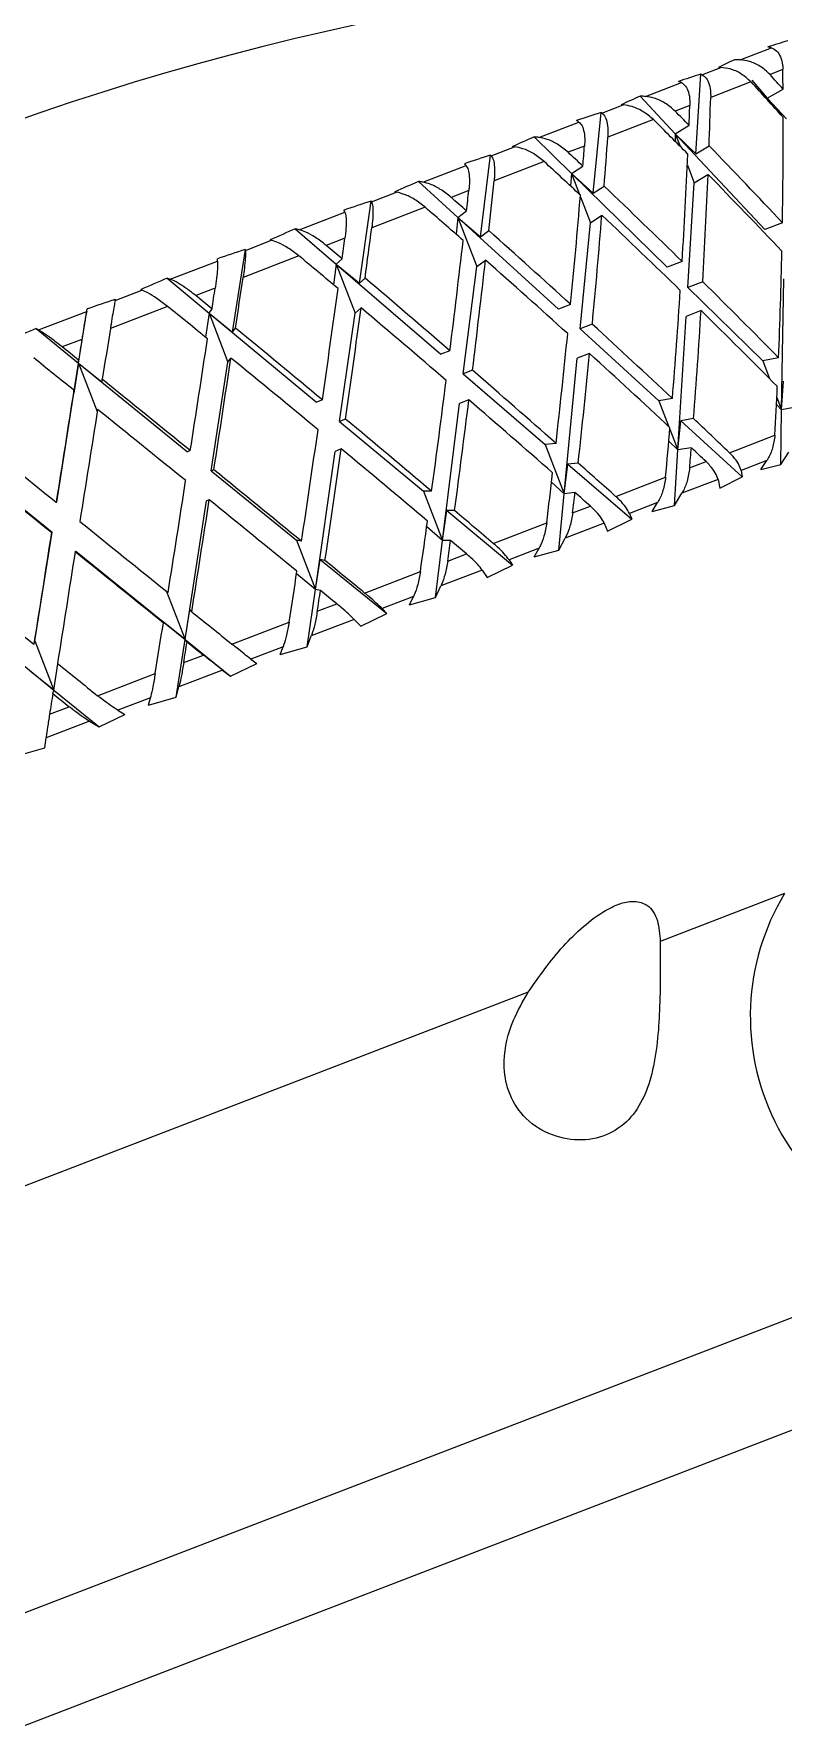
# Model space of a CAD drawing. Header units: millimetres. Extents: x 15 to 1184, y 5 to 836.
# Drawn here: x 378.65 to 381.49, y 432.43 to 438.85 of the extents above; entities that cross this region are included whole.
import ezdxf

# ---------------------------------------------------------------- set-up
doc = ezdxf.new("R2010")
doc.units = ezdxf.units.MM

msp = doc.modelspace()

# ---------------------------------------------------------------- linework, layer by layer
at = {"color": 7, "linetype": 'Continuous', "lineweight": 25}
for p, q in [((357.8233, 424.8503), (402.6194, 442.093)), ((402.7631, 441.7197), (357.967, 424.477)), ((381.3289, 438.7473), (381.4477, 438.793)), ((381.1836, 438.6914), (381.2553, 438.719)), ((381.4907, 438.7104), (381.442, 438.6917)), ((380.9689, 438.6087), (381.1056, 438.6613)), ((381.1607, 438.391), (381.1791, 438.6931)), ((381.3697, 438.6638), (381.2167, 438.6049)), ((381.3724, 438.6711), (381.4307, 438.6016)), ((380.8042, 438.5453), (380.8851, 438.5765)), ((380.949, 438.6099), (381.0821, 438.4674)), ((381.1376, 438.5745), (381.0817, 438.553)), ((381.4307, 438.6016), (381.4914, 438.6365)), ((381.4307, 438.6016), (381.4338, 438.5937)), ((381.4307, 438.6016), (381.4309, 438.5969)), ((381.4307, 438.6016), (381.4842, 438.538)), ((381.4307, 438.6016), (381.5044, 438.5233)), ((380.5647, 438.4532), (380.7166, 438.5116)), ((380.771, 438.2411), (380.8007, 438.5475)), ((380.9991, 438.5212), (380.8262, 438.4546)), ((380.5464, 438.4549), (380.6884, 438.3159)), ((381.0821, 438.4674), (381.0816, 438.4389)), ((381.0821, 438.4674), (381.1347, 438.4992)), ((381.0821, 438.4674), (381.1004, 438.4199)), ((381.0821, 438.4674), (381.4224, 438.1033)), ((381.0821, 438.4674), (381.1607, 438.391)), ((380.3427, 438.0762), (380.3812, 438.386)), ((380.3837, 438.3835), (380.4724, 438.4176)), ((380.7378, 438.4206), (380.6757, 438.3967)), ((381.1607, 438.391), (381.2107, 438.4212)), ((380.1239, 438.2835), (380.2882, 438.3467)), ((380.5843, 438.3615), (380.3948, 438.2886)), ((380.6884, 438.3159), (380.7317, 438.3441)), ((381.1281, 438.3482), (381.154, 438.2808)), ((380.1074, 438.286), (380.2568, 438.1497)), ((380.6884, 438.3159), (380.6853, 438.2681)), ((380.6884, 438.3159), (380.7188, 438.2369)), ((380.6884, 438.3159), (381.0512, 437.9604)), ((380.6884, 438.3159), (380.771, 438.2411)), ((380.771, 438.2411), (380.8123, 438.2679)), ((381.1298, 437.8835), (381.154, 438.2808)), ((381.154, 438.2808), (381.2065, 438.3125)), ((379.8836, 437.8995), (379.9285, 438.2117)), ((379.9298, 438.2088), (380.0247, 438.2453)), ((380.2988, 438.2516), (380.2315, 438.2257)), ((380.7221, 438.2281), (380.7602, 438.1292)), ((379.6546, 438.1028), (379.8283, 438.1697)), ((380.1331, 438.1878), (379.9306, 438.1099)), ((380.2568, 438.1497), (380.2503, 438.0856)), ((380.2568, 438.1497), (380.2901, 438.1741)), ((380.2568, 438.1497), (380.3286, 437.9631)), ((380.2568, 438.1497), (380.6386, 437.8016)), ((380.2568, 438.1497), (380.3427, 438.0762)), ((380.7212, 437.7263), (380.7602, 438.1292)), ((380.7602, 438.1292), (380.8036, 438.1574)), ((381.4891, 438.129), (381.4224, 438.1033)), ((379.4511, 438.0245), (379.5503, 438.0627)), ((379.6402, 438.1061), (379.7954, 437.9722)), ((379.8286, 438.0706), (379.7575, 438.0433)), ((380.3427, 438.0762), (380.3744, 438.0993)), ((379.4023, 437.7142), (379.4509, 438.0279)), ((379.6539, 438.0034), (379.442, 437.9218)), ((379.1655, 437.9146), (379.3454, 437.9838)), ((379.7954, 437.9722), (379.7853, 437.8936)), ((379.7954, 437.9722), (379.818, 437.9924)), ((379.7954, 437.9722), (379.8672, 437.7855)), ((379.7954, 437.9722), (380.1921, 437.6297)), ((379.7954, 437.9722), (379.8836, 437.8995)), ((380.2779, 437.5556), (380.3286, 437.9631)), ((380.3286, 437.9631), (380.3619, 437.9874)), ((381.1084, 437.9824), (381.0512, 437.9604)), ((378.9565, 437.8341), (379.0582, 437.8733)), ((379.1534, 437.9188), (379.3128, 437.7864)), ((379.3361, 437.8811), (379.2625, 437.8527)), ((379.8836, 437.8995), (379.9051, 437.9187)), ((381.1866, 437.9054), (381.1298, 437.8835)), ((381.1298, 437.8835), (381.4141, 437.605)), ((381.4859, 437.4184), (381.4943, 437.9167)), ((379.1556, 437.8116), (378.9383, 437.728)), ((379.8672, 437.7855), (379.8898, 437.8057)), ((380.6851, 437.8195), (380.6386, 437.8016)), ((378.6658, 437.7222), (378.8485, 437.7926)), ((378.818, 437.5959), (378.8504, 437.8022)), ((379.3128, 437.7864), (379.2992, 437.6947)), ((379.3128, 437.7864), (379.3242, 437.8023)), ((379.3128, 437.7864), (379.3846, 437.5997)), ((379.3128, 437.7864), (379.7201, 437.4481)), ((379.3128, 437.7864), (379.4023, 437.7142)), ((379.8082, 437.3748), (379.8672, 437.7855)), ((380.7675, 437.7441), (380.7212, 437.7263)), ((381.0922, 437.2668), (381.1231, 437.7738)), ((381.1802, 437.7958), (381.1231, 437.7738)), ((378.6563, 437.7274), (378.818, 437.5959)), ((378.8304, 437.6864), (378.7556, 437.6576)), ((379.4023, 437.7142), (379.4132, 437.7293)), ((380.7212, 437.7263), (381.0203, 437.4535)), ((379.3846, 437.5997), (379.396, 437.6156)), ((380.2271, 437.6432), (380.1921, 437.6297)), ((380.6606, 437.1007), (380.7104, 437.6149)), ((380.7569, 437.6329), (380.7104, 437.6149)), ((381.4743, 437.6167), (381.4141, 437.605)), ((378.7351, 437.0689), (378.818, 437.5959)), ((378.818, 437.5959), (378.8, 437.4824)), ((378.818, 437.5959), (378.8179, 437.6074)), ((378.818, 437.5959), (378.8885, 437.4129)), ((378.818, 437.5959), (379.2314, 437.26)), ((378.818, 437.5959), (378.9079, 437.5239)), ((379.3208, 437.1872), (379.3846, 437.5997)), ((380.3128, 437.5691), (380.2779, 437.5556)), ((380.2779, 437.5556), (380.5887, 437.2873)), ((381.4141, 437.605), (381.44, 437.5376)), ((378.8, 437.4824), (378.7998, 437.4933)), ((378.9079, 437.5239), (378.9078, 437.5348)), ((381.4859, 437.4184), (381.493, 437.5277)), ((379.7431, 437.4569), (379.7201, 437.4481)), ((380.1992, 436.9231), (380.2639, 437.4431)), ((380.299, 437.4566), (380.2639, 437.4431)), ((381.0714, 437.4616), (381.0203, 437.4535)), ((381.0203, 437.4535), (381.0584, 437.3545)), ((381.4859, 437.4184), (381.4664, 437.4392)), ((381.4677, 437.4659), (381.4859, 437.4184)), ((381.5462, 437.43), (381.4859, 437.4184)), ((379.8311, 437.3836), (379.8082, 437.3748)), ((379.8082, 437.3748), (380.1273, 437.1097)), ((381.0922, 437.2668), (381.1033, 437.3778)), ((381.152, 437.3855), (381.1033, 437.3778)), ((381.1033, 437.3778), (381.3367, 437.1649)), ((381.4825, 437.211), (381.4859, 437.4184)), ((380.6298, 437.2916), (380.5887, 437.2873)), ((381.0922, 437.2668), (381.0579, 437.3002)), ((381.0618, 437.3458), (381.0922, 437.2668)), ((381.2875, 437.2563), (381.4604, 437.3228)), ((379.2418, 437.264), (379.2314, 437.26)), ((379.7166, 436.7373), (379.7919, 437.2614)), ((379.8149, 437.2703), (379.7919, 437.2614)), ((380.5887, 437.2873), (380.6606, 437.1007)), ((381.0793, 437.0558), (381.0922, 437.2668)), ((381.1432, 437.2749), (381.0922, 437.2668)), ((381.4295, 437.2262), (381.3322, 437.1888)), ((381.4072, 437.1921), (381.4295, 437.2262)), ((381.4825, 437.211), (381.513, 437.2584)), ((378.3921, 437.2177), (378.7172, 436.9549)), ((379.3313, 437.1913), (379.3208, 437.1872)), ((379.3208, 437.1872), (379.6448, 436.924)), ((380.6606, 437.1007), (380.675, 437.2129)), ((380.714, 437.2169), (380.675, 437.2129)), ((380.675, 437.2129), (380.9175, 437.0036)), ((380.8561, 437.0902), (381.0456, 437.1632)), ((381.1369, 437.1983), (381.1991, 437.2223)), ((381.2511, 437.1219), (381.3367, 437.1649)), ((381.3322, 437.1888), (381.3367, 437.1649)), ((381.4072, 437.1921), (381.4825, 437.211)), ((380.1577, 437.1099), (380.1273, 437.1097)), ((380.1273, 437.1097), (380.1992, 436.9231)), ((380.6606, 437.1007), (380.6128, 437.1439)), ((380.6398, 436.8866), (380.6606, 437.1007)), ((380.7016, 437.105), (380.6606, 437.1007)), ((381.0793, 437.0558), (381.1072, 437.1022)), ((381.2445, 437.155), (381.1072, 437.1022)), ((381.2445, 437.155), (381.2511, 437.1219)), ((378.7328, 437.0681), (378.7351, 437.0689)), ((379.2218, 436.5469), (379.3032, 437.0733)), ((379.3137, 437.0773), (379.3032, 437.0733)), ((380.1992, 436.9231), (380.2159, 437.0362)), ((380.2448, 437.0363), (380.2159, 437.0362)), ((380.2159, 437.0362), (380.4649, 436.8293)), ((380.6928, 437.0274), (380.76, 437.0533)), ((381.015, 437.0667), (380.9085, 437.0257)), ((380.9947, 437.0333), (381.015, 437.0667)), ((380.9947, 437.0333), (381.0793, 437.0558)), ((380.1992, 436.9231), (380.139, 436.9746)), ((380.3918, 436.9115), (380.5944, 436.9895)), ((380.8129, 436.9889), (380.6644, 436.9317)), ((380.8129, 436.9889), (380.8257, 436.9581)), ((380.8257, 436.9581), (380.9175, 437.0036)), ((380.9085, 437.0257), (380.9175, 437.0036)), ((378.6522, 436.5419), (378.7172, 436.9549)), ((378.7149, 436.954), (378.7172, 436.9549)), ((379.6448, 436.924), (379.7166, 436.7373)), ((379.6639, 436.9198), (379.6448, 436.924)), ((380.1723, 436.7066), (380.1992, 436.9231)), ((380.2295, 436.9232), (380.1992, 436.9231)), ((380.6398, 436.8866), (380.6644, 436.9317)), ((378.8047, 436.8814), (378.8069, 436.8823)), ((378.8069, 436.8823), (379.2218, 436.5469)), ((379.7166, 436.7373), (379.7346, 436.8509)), ((379.7528, 436.847), (379.7346, 436.8509)), ((379.7346, 436.8509), (379.9873, 436.6455)), ((380.2188, 436.8449), (380.2898, 436.8723)), ((380.5653, 436.8936), (380.4513, 436.8497)), ((380.4513, 436.8497), (380.4649, 436.8293)), ((380.5474, 436.8611), (380.5653, 436.8936)), ((380.5474, 436.8611), (380.6398, 436.8866)), ((379.7166, 436.7373), (379.6451, 436.7963)), ((379.9033, 436.7235), (380.1151, 436.805)), ((380.3497, 436.8106), (380.1927, 436.7502)), ((380.3497, 436.8106), (380.3687, 436.7823)), ((380.3687, 436.7823), (380.4649, 436.8293)), ((379.1513, 436.7299), (379.2218, 436.5469)), ((379.6853, 436.5192), (379.7166, 436.7373)), ((379.7357, 436.7332), (379.7166, 436.7373)), ((380.1723, 436.7066), (380.1927, 436.7502)), ((378.3123, 436.6919), (378.724, 436.3553)), ((379.2218, 436.5469), (379.2402, 436.6606)), ((379.2474, 436.6524), (379.2402, 436.6606)), ((379.7237, 436.6544), (379.7973, 436.6827)), ((380.0886, 436.7101), (379.9694, 436.6642)), ((379.9694, 436.6642), (379.9873, 436.6455)), ((380.0737, 436.6788), (380.0886, 436.7101)), ((380.0737, 436.6788), (380.1723, 436.7066)), ((379.2218, 436.5469), (379.1323, 436.6191)), ((379.1395, 436.6109), (379.1323, 436.6191)), ((379.3996, 436.5296), (379.6168, 436.6132)), ((379.8636, 436.6235), (379.701, 436.5609)), ((379.8636, 436.6235), (379.8887, 436.5975)), ((379.8887, 436.5975), (379.9873, 436.6455)), ((378.6482, 436.5289), (378.6522, 436.5419)), ((378.6522, 436.5419), (378.724, 436.3553)), ((379.1879, 436.3278), (379.2218, 436.5469)), ((379.2294, 436.5383), (379.2218, 436.5469)), ((379.2218, 436.5469), (379.3945, 436.4073)), ((379.6853, 436.5192), (379.701, 436.5609)), ((379.2169, 436.4593), (379.2916, 436.488)), ((379.5938, 436.5196), (379.4716, 436.4726)), ((379.4716, 436.4726), (379.4938, 436.4556)), ((379.5823, 436.4896), (379.5938, 436.5196)), ((379.5823, 436.4896), (379.6853, 436.5192)), ((378.724, 436.3553), (378.6342, 436.4273)), ((378.724, 436.3553), (378.7396, 436.455)), ((378.8902, 436.3335), (379.1087, 436.4176)), ((379.3636, 436.431), (379.1985, 436.3675)), ((379.3636, 436.431), (379.3945, 436.4073)), ((379.3945, 436.4073), (379.4938, 436.4556)), ((378.7201, 436.3422), (378.724, 436.3553)), ((378.724, 436.3553), (378.8954, 436.2152)), ((379.1879, 436.3278), (379.1985, 436.3675)), ((378.7077, 436.2633), (378.7822, 436.292)), ((379.0901, 436.3258), (378.9672, 436.2785)), ((378.9672, 436.2785), (378.9934, 436.2629)), ((379.0825, 436.2972), (379.1879, 436.3278)), ((379.0825, 436.2972), (379.0901, 436.3258)), ((378.859, 436.2368), (378.6945, 436.1735)), ((378.859, 436.2368), (378.8954, 436.2152)), ((378.8954, 436.2152), (378.9934, 436.2629)), ((378.5835, 436.1052), (378.6895, 436.1359)), ((378.6895, 436.1359), (378.6945, 436.1735)), ((381.4972, 435.5824), (381.0251, 435.4007)), ((380.524, 435.2078), (377.8595, 434.1822))]:
    msp.add_line(p, q, dxfattribs=at)
at = {"color": 7, "linetype": 'Continuous', "lineweight": 25, "flags": 128}
for points in [[(378.9565, 437.8341), (378.9566, 437.8346), (378.9567, 437.8351), (378.9568, 437.8356), (378.9569, 437.836), (378.957, 437.8365), (378.9571, 437.837), (378.9572, 437.8374), (378.9573, 437.8379)], [(378.8485, 437.7926), (378.8487, 437.7938), (378.849, 437.795), (378.8492, 437.7962), (378.8495, 437.7974), (378.8497, 437.7986), (378.85, 437.7998), (378.8502, 437.801), (378.8504, 437.8022)]]:
    msp.add_lwpolyline(points, dxfattribs=at)
at = {"color": 7, "linetype": 'Continuous', "lineweight": 25}
for centre, radius, start, end in [((382.0534, 428.7121), 10.4, 88.80299, 133.30202), ((382.8912, 434.2858), 4.7403, 106.94816, 107.90281), ((380.5319, 435.3106), 3.6009, 75.26655, 75.49184), ((382.7509, 435.6172), 3.4474, 114.74883, 115.86785), ((380.9258, 427.9445), 10.7795, 88.2484, 88.29316), ((380.9675, 428.0018), 10.7516, 88.0738, 88.18677), ((382.9872, 432.9298), 6.0403, 107.41761, 108.26351), ((380.1144, 436.1797), 2.6723, 68.22877, 68.48986), ((380.2064, 436.1937), 2.6821, 68.63221, 68.73557), ((382.8923, 434.2862), 4.7403, 114.2022, 115.15685), ((380.3105, 428.4833), 10.1095, 86.74128, 86.7862), ((380.3643, 428.5319), 10.095, 86.56611, 86.67943), ((383.0095, 431.6412), 7.2509, 107.73549, 108.50764), ((379.6495, 436.8074), 2.0107, 57.94654, 58.2413), ((379.751, 436.8332), 2.0102, 58.40235, 58.51934), ((382.9879, 432.9301), 6.0403, 113.8415, 114.68739), ((379.6585, 429.2151), 9.2824, 84.39748, 84.51132), ((382.9336, 430.5069), 8.2822, 107.94923, 108.67177), ((379.153, 437.2063), 1.7031, 43.72599, 43.84492), ((379.5946, 429.1768), 9.2824, 84.5735, 84.61867), ((379.0396, 437.1716), 1.7146, 43.26409, 43.56244), ((383.01, 431.6414), 7.2509, 113.59736, 114.36952), ((378.8525, 429.9463), 8.4336, 81.32953, 81.44287), ((382.7403, 429.6013), 9.0579, 108.08528, 108.77622), ((378.0656, 437.3494), 2.0528, 24.74739, 24.83859), ((378.7811, 429.9197), 8.418, 81.50484, 81.54987), ((377.9325, 437.31), 2.0816, 24.39442, 24.62211), ((382.9339, 430.507), 8.2822, 113.43324, 114.15578), ((377.835, 430.546), 7.7099, 77.14515, 77.1886), ((377.9096, 430.5591), 7.7429, 76.97616, 77.08536), ((382.4178, 428.9816), 9.5204, 108.15835, 108.83232), ((374.4102, 437.5932), 5.0593, 4.89022, 4.92866), ((374.2185, 437.5586), 5.1445, 4.74165, 4.83744), ((382.7404, 429.6014), 9.0579, 113.32879, 114.01973), ((376.5671, 430.695), 7.5982, 70.86124, 70.89935), ((376.637, 430.6889), 7.6553, 70.71327, 70.80883), ((381.9629, 428.6833), 9.6354, 108.17569, 108.84563), ((382.4179, 428.9816), 9.5204, 113.27269, 113.94666), ((373.7268, 428.5966), 10.3764, 61.57651, 61.63651), ((382.2671, 435.1163), 0.9, 148.80825, 263.78646)]:
    msp.add_arc(centre, radius, start, end, dxfattribs=at)
for centre, major_axis, ratio, start_param, end_param in [((378.8236, 437.103), (0.5526, 7.5394), 0.346247, 4.942519, 4.952539), ((378.8955, 436.9164), (-5.1534, 5.3334), 0.404434, 4.625426, 4.649971), ((378.8236, 437.103), (-5.1534, 5.3334), 0.404434, 4.610958, 4.620978), ((378.8236, 437.103), (0.788, 7.6495), 0.286822, 4.925394, 4.935414), ((378.8955, 436.9164), (0.788, 7.6495), 0.286822, 4.939862, 4.964408), ((378.8955, 436.9164), (5.4652, -5.2231), 0.346247, 1.491725, 1.516271), ((378.8236, 437.103), (5.4652, -5.2231), 0.346247, 1.477257, 1.487277), ((378.8236, 437.103), (0.5526, 7.5394), 0.346247, 4.874224, 4.928051), ((378.8955, 436.9164), (0.9662, 7.7414), 0.227054, 4.916135, 4.94068), ((378.8236, 437.103), (5.7135, -5.1469), 0.286822, 1.494382, 1.504402), ((378.8236, 437.103), (0.9662, 7.7414), 0.227054, 4.901667, 4.911687), ((378.8236, 437.103), (0.788, 7.6495), 0.286822, 4.857099, 4.910926), ((378.8236, 437.103), (5.4652, -5.2231), 0.346247, 1.408962, 1.462789), ((378.8955, 436.9164), (5.7135, -5.1469), 0.286822, 1.50885, 1.533395), ((378.8955, 436.9164), (1.096, 7.8138), 0.167363, 4.8878, 4.912345), ((378.8236, 437.103), (5.7135, -5.1469), 0.286822, 1.426086, 1.479914), ((378.8955, 436.9164), (0.788, 7.6495), 0.286822, 4.871533, 4.925394), ((378.8955, 436.9164), (5.4652, -5.2231), 0.346247, 1.423396, 1.477257), ((378.8236, 437.103), (5.9074, -5.0956), 0.227054, 1.518109, 1.528129), ((378.8236, 437.103), (1.096, 7.8138), 0.167363, 4.873332, 4.883352), ((378.8236, 437.103), (0.9662, 7.7414), 0.227054, 4.833371, 4.887199), ((378.8955, 436.9164), (5.9074, -5.0956), 0.227054, 1.532577, 1.557123), ((378.8955, 436.9164), (0.9662, 7.7414), 0.227054, 4.847806, 4.901667), ((378.8955, 436.9164), (5.7135, -5.1469), 0.286822, 1.440521, 1.494382), ((378.8236, 437.103), (1.1834, 7.8653), 0.107893, 4.841921, 4.851941), ((378.8955, 436.9164), (1.1834, 7.8653), 0.107893, 4.856389, 4.880935), ((378.8236, 437.103), (1.096, 7.8138), 0.167363, 4.805036, 4.858864), ((378.8236, 437.103), (5.9074, -5.0956), 0.227054, 1.449814, 1.503641), ((378.8955, 436.9164), (6.0522, -5.0623), 0.167363, 1.560913, 1.585458), ((378.8236, 437.103), (6.0522, -5.0623), 0.167363, 1.546445, 1.556465), ((378.8236, 437.103), (0.5526, 7.5394), 0.346247, 4.805928, 4.859789), ((378.8955, 436.9164), (1.096, 7.8138), 0.167363, 4.81947, 4.873332), ((378.8955, 436.9164), (5.9074, -5.0956), 0.227054, 1.464248, 1.518109), ((378.8236, 437.103), (1.232, 7.895), 0.048627, 4.808663, 4.818683), ((378.8955, 436.9164), (1.232, 7.895), 0.048627, 4.823131, 4.847677), ((378.8236, 437.103), (1.1834, 7.8653), 0.107893, 4.773626, 4.827453), ((378.8236, 437.103), (6.0522, -5.0623), 0.167363, 1.478149, 1.531977), ((378.8236, 437.103), (0.788, 7.6495), 0.286822, 4.788803, 4.842665), ((378.8236, 437.103), (5.7135, -5.1469), 0.286822, 1.357791, 1.411652), ((378.8955, 436.9164), (6.1516, -5.042), 0.107893, 1.592323, 1.616868), ((378.8236, 437.103), (6.1516, -5.042), 0.107893, 1.577855, 1.587875), ((378.8955, 436.9164), (1.1834, 7.8653), 0.107893, 4.78806, 4.841921), ((378.8955, 436.9164), (6.0522, -5.0623), 0.167363, 1.492583, 1.546445), ((378.8236, 437.103), (5.9074, -5.0956), 0.227054, 1.381518, 1.43538), ((378.8955, 436.9164), (0.788, 7.6495), 0.286822, 4.803271, 4.857099), ((378.8955, 436.9164), (5.7135, -5.1469), 0.286822, 1.372259, 1.426086), ((378.8236, 437.103), (1.2437, 7.9023), 0.010531, 1.49856, 1.50858), ((378.8955, 436.9164), (1.2437, 7.9023), 0.010531, 1.469567, 1.494112), ((378.8236, 437.103), (1.232, 7.895), 0.048627, 4.740368, 4.794195), ((378.8236, 437.103), (6.1516, -5.042), 0.107893, 1.509559, 1.563387), ((378.8236, 437.103), (0.9662, 7.7414), 0.227054, 4.765076, 4.818937), ((378.8955, 436.9164), (6.2076, -5.0314), 0.048627, 1.625581, 1.650126), ((378.8236, 437.103), (6.2076, -5.0314), 0.048627, 1.611113, 1.621133), ((378.8955, 436.9164), (1.232, 7.895), 0.048627, 4.754802, 4.808663), ((378.8955, 436.9164), (6.1516, -5.042), 0.107893, 1.523994, 1.577855), ((378.8955, 436.9164), (0.9662, 7.7414), 0.227054, 4.779544, 4.833371), ((378.8955, 436.9164), (5.9074, -5.0956), 0.227054, 1.395986, 1.449814), ((378.8236, 437.103), (6.0522, -5.0623), 0.167363, 1.409854, 1.463715), ((378.8236, 437.103), (1.2437, 7.9023), 0.010531, 1.523048, 1.576876), ((378.8236, 437.103), (6.2076, -5.0314), 0.048627, 1.542818, 1.596645), ((378.8236, 437.103), (1.096, 7.8138), 0.167363, 4.736741, 4.790602), ((378.8236, 437.103), (0.5526, 7.5394), 0.346247, 4.766915, 4.79146), ((378.8955, 436.9164), (1.2437, 7.9023), 0.010531, 1.50858, 1.562441), ((378.8955, 436.9164), (6.2076, -5.0314), 0.048627, 1.557252, 1.611113), ((378.8955, 436.9164), (1.096, 7.8138), 0.167363, 4.751209, 4.805036), ((378.8955, 436.9164), (6.0522, -5.0623), 0.167363, 1.424322, 1.478149), ((378.8236, 437.103), (6.1516, -5.042), 0.107893, 1.441264, 1.495125), ((378.8236, 437.103), (5.9074, -5.0956), 0.227054, 1.342505, 1.36705), ((378.8236, 437.103), (6.2211, -5.029), 0.010531, 4.652482, 4.70631), ((378.8236, 437.103), (1.1834, 7.8653), 0.107893, 4.70533, 4.759192), ((378.8236, 437.103), (0.788, 7.6495), 0.286822, 4.74979, 4.774335), ((378.8955, 436.9164), (1.1834, 7.8653), 0.107893, 4.719798, 4.773626), ((378.8955, 436.9164), (6.1516, -5.042), 0.107893, 1.455732, 1.509559), ((378.8955, 436.9164), (0.788, 7.6495), 0.286822, 4.778783, 4.788803), ((378.8955, 436.9164), (5.9074, -5.0956), 0.227054, 1.371498, 1.381518), ((378.8955, 436.9164), (6.2211, -5.029), 0.010531, 4.638014, 4.691875), ((378.8236, 437.103), (6.2076, -5.0314), 0.048627, 1.474522, 1.528383), ((378.8236, 437.103), (0.9662, 7.7414), 0.227054, 4.726063, 4.750608), ((378.8236, 437.103), (6.0522, -5.0623), 0.167363, 1.37084, 1.395386), ((378.8236, 437.103), (1.232, 7.895), 0.048627, 4.672072, 4.725933), ((378.8955, 436.9164), (0.9662, 7.7414), 0.227054, 4.755056, 4.765076), ((378.8955, 436.9164), (6.0522, -5.0623), 0.167363, 1.399834, 1.409854), ((378.8955, 436.9164), (1.232, 7.895), 0.048627, 4.68654, 4.740368), ((378.8955, 436.9164), (6.2076, -5.0314), 0.048627, 1.48899, 1.542818), ((378.8236, 437.103), (6.1516, -5.042), 0.107893, 1.402251, 1.426796), ((378.8236, 437.103), (6.2211, -5.029), 0.010531, 4.720744, 4.774605), ((378.8236, 437.103), (1.096, 7.8138), 0.167363, 4.697727, 4.722273), ((378.8236, 437.103), (1.2437, 7.9023), 0.010531, 1.59131, 1.645171), ((378.8955, 436.9164), (1.096, 7.8138), 0.167363, 4.726721, 4.736741), ((378.8955, 436.9164), (6.1516, -5.042), 0.107893, 1.431244, 1.441264), ((378.8955, 436.9164), (1.2437, 7.9023), 0.010531, 1.576876, 1.630703), ((378.8955, 436.9164), (6.2211, -5.029), 0.010531, 4.70631, 4.760137), ((378.8236, 437.103), (6.2076, -5.0314), 0.048627, 1.435509, 1.460054), ((378.8236, 437.103), (6.1925, -5.0342), 0.069714, 4.686857, 4.740719), ((378.8236, 437.103), (1.1834, 7.8653), 0.107893, 4.666317, 4.690862), ((378.8955, 436.9164), (1.1834, 7.8653), 0.107893, 4.69531, 4.70533), ((378.8955, 436.9164), (6.2076, -5.0314), 0.048627, 1.464502, 1.474522), ((378.8236, 437.103), (6.2211, -5.029), 0.010531, 4.789073, 4.813618), ((378.8236, 437.103), (1.232, 7.895), 0.048627, 4.633059, 4.657604), ((378.8955, 436.9164), (1.232, 7.895), 0.048627, 4.662052, 4.672072), ((378.8955, 436.9164), (6.2211, -5.029), 0.010531, 4.774605, 4.784625), ((378.8236, 437.103), (6.1925, -5.0342), 0.069714, 4.755187, 4.779732), ((378.8955, 436.9164), (1.2437, 7.9023), 0.010531, 1.645171, 1.655191), ((378.8955, 436.9164), (6.1925, -5.0342), 0.069714, 4.740719, 4.750739)]:
    msp.add_ellipse(centre, major_axis=major_axis, ratio=ratio, start_param=start_param, end_param=end_param, dxfattribs=at)
for points, knots in [([(381.4477, 438.793), (381.4546, 438.7898), (381.4685, 438.7835), (381.4828, 438.7597), (381.4896, 438.7341), (381.4904, 438.7161), (381.4907, 438.7104)], [0, 0, 0, 0, 0.276014, 0.551764, 0.857891, 1, 1, 1, 1]), ([(381.3697, 438.6638), (381.3577, 438.6748), (381.335, 438.6955), (381.2929, 438.7145), (381.267, 438.7176), (381.2553, 438.719)], [0, 0, 0, 0, 0.383707, 0.720941, 1, 1, 1, 1]), ([(381.442, 438.6917), (381.4301, 438.7028), (381.4078, 438.7236), (381.3661, 438.7428), (381.3405, 438.7459), (381.3289, 438.7473)], [0, 0, 0, 0, 0.386282, 0.723372, 1, 1, 1, 1]), ([(381.1056, 438.6613), (381.1112, 438.6577), (381.1225, 438.6503), (381.1334, 438.6252), (381.1379, 438.5987), (381.1377, 438.5803), (381.1376, 438.5745)], [0, 0, 0, 0, 0.276014, 0.551764, 0.857891, 1, 1, 1, 1]), ([(381.1836, 438.6914), (381.1894, 438.6877), (381.201, 438.6803), (381.2122, 438.6547), (381.2168, 438.6282), (381.2167, 438.6102), (381.2167, 438.6049)], [0, 0, 0, 0, 0.280389, 0.560502, 0.871733, 1, 1, 1, 1]), ([(380.9991, 438.5212), (380.9864, 438.532), (380.9627, 438.5522), (380.921, 438.5713), (380.8963, 438.5749), (380.8851, 438.5765)], [0, 0, 0, 0, 0.383707, 0.720941, 1, 1, 1, 1]), ([(381.0817, 438.553), (381.0692, 438.5639), (381.0457, 438.5842), (381.0044, 438.6035), (380.9799, 438.6071), (380.9689, 438.6087)], [0, 0, 0, 0, 0.386282, 0.723372, 1, 1, 1, 1]), ([(380.7166, 438.5116), (380.721, 438.5074), (380.7296, 438.4991), (380.737, 438.4726), (380.7393, 438.4452), (380.7382, 438.4265), (380.7378, 438.4206)], [0, 0, 0, 0, 0.276014, 0.551764, 0.857891, 1, 1, 1, 1]), ([(380.8042, 438.5453), (380.8087, 438.5411), (380.8175, 438.5326), (380.8251, 438.5057), (380.8275, 438.4784), (380.8265, 438.46), (380.8262, 438.4546)], [0, 0, 0, 0, 0.280389, 0.560502, 0.871733, 1, 1, 1, 1]), ([(380.6757, 438.3967), (380.6627, 438.4074), (380.6384, 438.4274), (380.5978, 438.447), (380.575, 438.4513), (380.5647, 438.4532)], [0, 0, 0, 0, 0.386282, 0.723372, 1, 1, 1, 1]), ([(380.3837, 438.3835), (380.3867, 438.3787), (380.3927, 438.3691), (380.3969, 438.3409), (380.3971, 438.3127), (380.3953, 438.294), (380.3948, 438.2886)], [0, 0, 0, 0, 0.280389, 0.560502, 0.871733, 1, 1, 1, 1]), ([(380.5843, 438.3615), (380.5712, 438.3721), (380.5466, 438.3921), (380.5058, 438.4115), (380.4828, 438.4157), (380.4724, 438.4176)], [0, 0, 0, 0, 0.383707, 0.720941, 1, 1, 1, 1]), ([(380.2882, 438.3467), (380.2912, 438.342), (380.297, 438.3326), (380.301, 438.3048), (380.3012, 438.2766), (380.2993, 438.2576), (380.2988, 438.2516)], [0, 0, 0, 0, 0.276014, 0.551764, 0.857891, 1, 1, 1, 1]), ([(380.2315, 438.2257), (380.2182, 438.2363), (380.1933, 438.2561), (380.1541, 438.2762), (380.1333, 438.2812), (380.1239, 438.2835)], [0, 0, 0, 0, 0.386282, 0.723372, 1, 1, 1, 1]), ([(379.9298, 438.2088), (379.9314, 438.2035), (379.9346, 438.1928), (379.9353, 438.1632), (379.9336, 438.1343), (379.9312, 438.1154), (379.9306, 438.1099)], [0, 0, 0, 0, 0.280389, 0.560502, 0.871733, 1, 1, 1, 1]), ([(380.1331, 438.1878), (380.1197, 438.1983), (380.0946, 438.2181), (380.0552, 438.2381), (380.0342, 438.243), (380.0247, 438.2453)], [0, 0, 0, 0, 0.383707, 0.720941, 1, 1, 1, 1]), ([(379.8283, 438.1697), (379.8298, 438.1644), (379.8329, 438.1539), (379.8335, 438.1249), (379.8318, 438.0959), (379.8293, 438.0767), (379.8286, 438.0706)], [0, 0, 0, 0, 0.276014, 0.551764, 0.857891, 1, 1, 1, 1]), ([(379.6539, 438.0034), (379.6403, 438.0138), (379.6149, 438.0334), (379.5775, 438.0542), (379.5588, 438.06), (379.5503, 438.0627)], [0, 0, 0, 0, 0.383707, 0.720941, 1, 1, 1, 1]), ([(379.7575, 438.0433), (379.744, 438.0538), (379.7188, 438.0734), (379.6815, 438.0943), (379.6629, 438.1002), (379.6546, 438.1028)], [0, 0, 0, 0, 0.386282, 0.723372, 1, 1, 1, 1]), ([(379.4511, 438.0245), (379.4513, 438.0186), (379.4516, 438.0069), (379.4491, 437.9761), (379.4456, 437.9465), (379.4428, 437.9274), (379.442, 437.9218)], [0, 0, 0, 0, 0.2803892, 0.5605017, 0.8717329, 1, 1, 1, 1]), ([(379.3454, 437.9838), (379.3455, 437.978), (379.3458, 437.9664), (379.3433, 437.9362), (379.3398, 437.9066), (379.337, 437.8872), (379.3361, 437.8811)], [0, 0, 0, 0, 0.276014, 0.551764, 0.857891, 1, 1, 1, 1]), ([(379.1556, 437.8116), (379.142, 437.822), (379.1166, 437.8416), (379.0816, 437.8633), (379.0655, 437.8702), (379.0582, 437.8733)], [0, 0, 0, 0, 0.383707, 0.720941, 1, 1, 1, 1]), ([(379.2625, 437.8527), (379.2515, 437.8613), (379.2289, 437.8791), (379.1949, 437.901), (379.1744, 437.9114), (379.1662, 437.9143), (379.1655, 437.9146)], [0, 0, 0, 0, 0.313511, 0.650851, 0.970728, 1, 1, 1, 1]), ([(378.9565, 437.8341), (378.9553, 437.8277), (378.9528, 437.8149), (378.9473, 437.7829), (378.9423, 437.7528), (378.9392, 437.7336), (378.9383, 437.728)], [0, 0, 0, 0, 0.280389, 0.560502, 0.871733, 1, 1, 1, 1]), ([(378.8485, 437.7926), (378.8473, 437.7862), (378.8448, 437.7736), (378.8394, 437.7422), (378.8344, 437.712), (378.8314, 437.6926), (378.8304, 437.6864)], [0, 0, 0, 0, 0.276014, 0.551764, 0.857891, 1, 1, 1, 1]), ([(378.7556, 437.6576), (378.7423, 437.6682), (378.7172, 437.6879), (378.6851, 437.7108), (378.6718, 437.7187), (378.6658, 437.7222)], [0, 0, 0, 0, 0.386282, 0.723372, 1, 1, 1, 1]), ([(381.4604, 437.3228), (381.4582, 437.3063), (381.4542, 437.2753), (381.4398, 437.2427), (381.4308, 437.2284), (381.4295, 437.2262)], [0, 0, 0, 0, 0.49076, 0.92208, 1, 1, 1, 1]), ([(381.3322, 437.1888), (381.3295, 437.197), (381.3242, 437.2134), (381.3061, 437.2375), (381.2923, 437.2515), (381.2875, 437.2563)], [0, 0, 0, 0, 0.395764, 0.791074, 1, 1, 1, 1]), ([(381.0456, 437.1632), (381.043, 437.1465), (381.0381, 437.1151), (381.0245, 437.0828), (381.0163, 437.0688), (381.015, 437.0667)], [0, 0, 0, 0, 0.49076, 0.92208, 1, 1, 1, 1]), ([(381.1369, 437.1983), (381.1345, 437.1817), (381.1299, 437.1504), (381.1165, 437.1181), (381.1084, 437.1042), (381.1072, 437.1022)], [0, 0, 0, 0, 0.493724, 0.924573, 1, 1, 1, 1]), ([(381.2445, 437.155), (381.2418, 437.1631), (381.2363, 437.1793), (381.2182, 437.2032), (381.2042, 437.2172), (381.1991, 437.2223)], [0, 0, 0, 0, 0.390153, 0.779784, 1, 1, 1, 1]), ([(380.8129, 436.9889), (380.8088, 436.9965), (380.8007, 437.0116), (380.7802, 437.0346), (380.7654, 437.0483), (380.76, 437.0533)], [0, 0, 0, 0, 0.390153, 0.779784, 1, 1, 1, 1]), ([(380.9085, 437.0257), (380.9044, 437.0334), (380.8963, 437.0487), (380.8759, 437.0719), (380.8612, 437.0855), (380.8561, 437.0902)], [0, 0, 0, 0, 0.395764, 0.791074, 1, 1, 1, 1]), ([(380.5944, 436.9895), (380.5915, 436.9727), (380.5861, 436.9411), (380.5736, 436.9092), (380.5664, 436.8956), (380.5653, 436.8936)], [0, 0, 0, 0, 0.49076, 0.92208, 1, 1, 1, 1]), ([(380.6928, 437.0274), (380.69, 437.0106), (380.6848, 436.9791), (380.6725, 436.9472), (380.6654, 436.9337), (380.6644, 436.9317)], [0, 0, 0, 0, 0.493724, 0.924573, 1, 1, 1, 1]), ([(380.4513, 436.8497), (380.4459, 436.8569), (380.4351, 436.8712), (380.4125, 436.8935), (380.3971, 436.9069), (380.3918, 436.9115)], [0, 0, 0, 0, 0.395764, 0.791074, 1, 1, 1, 1]), ([(380.2188, 436.8449), (380.2158, 436.828), (380.2103, 436.7964), (380.1995, 436.7652), (380.1936, 436.7521), (380.1927, 436.7502)], [0, 0, 0, 0, 0.493724, 0.924573, 1, 1, 1, 1]), ([(380.3497, 436.8106), (380.3443, 436.8177), (380.3336, 436.8318), (380.311, 436.854), (380.2954, 436.8674), (380.2898, 436.8723)], [0, 0, 0, 0, 0.390153, 0.779784, 1, 1, 1, 1]), ([(380.1151, 436.805), (380.1121, 436.7882), (380.1064, 436.7565), (380.0955, 436.7252), (380.0895, 436.7121), (380.0886, 436.7101)], [0, 0, 0, 0, 0.49076, 0.92208, 1, 1, 1, 1]), ([(379.9694, 436.6642), (379.9627, 436.6709), (379.9492, 436.6842), (379.9247, 436.7057), (379.9088, 436.7189), (379.9033, 436.7235)], [0, 0, 0, 0, 0.395764, 0.791074, 1, 1, 1, 1]), ([(379.7237, 436.6544), (379.7208, 436.6375), (379.7152, 436.6059), (379.7063, 436.5753), (379.7017, 436.5628), (379.701, 436.5609)], [0, 0, 0, 0, 0.493724, 0.924573, 1, 1, 1, 1]), ([(379.8636, 436.6235), (379.8569, 436.6301), (379.8436, 436.6432), (379.8191, 436.6647), (379.8031, 436.6779), (379.7973, 436.6827)], [0, 0, 0, 0, 0.390153, 0.779784, 1, 1, 1, 1]), ([(379.6168, 436.6132), (379.6138, 436.5964), (379.6081, 436.5647), (379.5992, 436.5342), (379.5945, 436.5216), (379.5938, 436.5196)], [0, 0, 0, 0, 0.49076, 0.92208, 1, 1, 1, 1]), ([(379.4716, 436.4726), (379.4636, 436.4788), (379.4477, 436.4911), (379.4214, 436.512), (379.4052, 436.5251), (379.3996, 436.5296)], [0, 0, 0, 0, 0.395764, 0.791074, 1, 1, 1, 1]), ([(379.2169, 436.4593), (379.214, 436.4424), (379.2087, 436.4109), (379.2021, 436.3812), (379.199, 436.3693), (379.1985, 436.3675)], [0, 0, 0, 0, 0.493724, 0.924573, 1, 1, 1, 1]), ([(379.3636, 436.431), (379.3557, 436.4371), (379.34, 436.4494), (379.3138, 436.4702), (379.2975, 436.4833), (379.2916, 436.488)], [0, 0, 0, 0, 0.390153, 0.779784, 1, 1, 1, 1]), ([(379.1087, 436.4176), (379.1058, 436.4008), (379.1004, 436.3693), (379.0938, 436.3396), (379.0906, 436.3276), (379.0901, 436.3258)], [0, 0, 0, 0, 0.49076, 0.92208, 1, 1, 1, 1]), ([(378.9672, 436.2785), (378.9581, 436.2842), (378.9399, 436.2957), (378.9122, 436.316), (378.8958, 436.329), (378.8902, 436.3335)], [0, 0, 0, 0, 0.395764, 0.791074, 1, 1, 1, 1]), ([(378.859, 436.2368), (378.85, 436.2425), (378.8321, 436.2539), (378.8045, 436.2742), (378.7881, 436.2872), (378.7822, 436.292)], [0, 0, 0, 0, 0.390153, 0.779784, 1, 1, 1, 1]), ([(378.7077, 436.2633), (378.7051, 436.2465), (378.7003, 436.2152), (378.6962, 436.1865), (378.6947, 436.1752), (378.6945, 436.1735)], [0, 0, 0, 0, 0.493724, 0.924573, 1, 1, 1, 1]), ([(380.524, 435.2078), (380.5655, 435.2673), (380.6261, 435.3543), (380.7325, 435.4593), (380.8097, 435.5169), (380.8772, 435.548), (380.9334, 435.5566), (380.9858, 435.5383), (381.0192, 435.4848), (381.0232, 435.4283), (381.0251, 435.4007)], [0, 0, 0, 0, 0.2284181, 0.3341269, 0.4407999, 0.5172269, 0.5936231, 0.6954066, 0.8512141, 1, 1, 1, 1]), ([(381.0251, 435.4007), (381.0254, 435.3581), (381.0259, 435.2848), (381.0238, 435.1479), (381.0157, 435.0188), (380.9965, 434.8984), (380.9595, 434.7931), (380.8994, 434.7092), (380.8107, 434.6549), (380.7004, 434.6405), (380.5865, 434.6701), (380.4929, 434.7419), (380.4402, 434.8411), (380.4264, 434.9649), (380.4569, 435.0915), (380.5039, 435.173), (380.524, 435.2078)], [0, 0, 0, 0, 0.105519, 0.181797, 0.245933, 0.310291, 0.370394, 0.435479, 0.505396, 0.575318, 0.645358, 0.714916, 0.778177, 0.838464, 0.930915, 1, 1, 1, 1])]:
    msp.add_open_spline(points, degree=3, knots=knots, dxfattribs=at)

doc.saveas('drawing.dxf')
